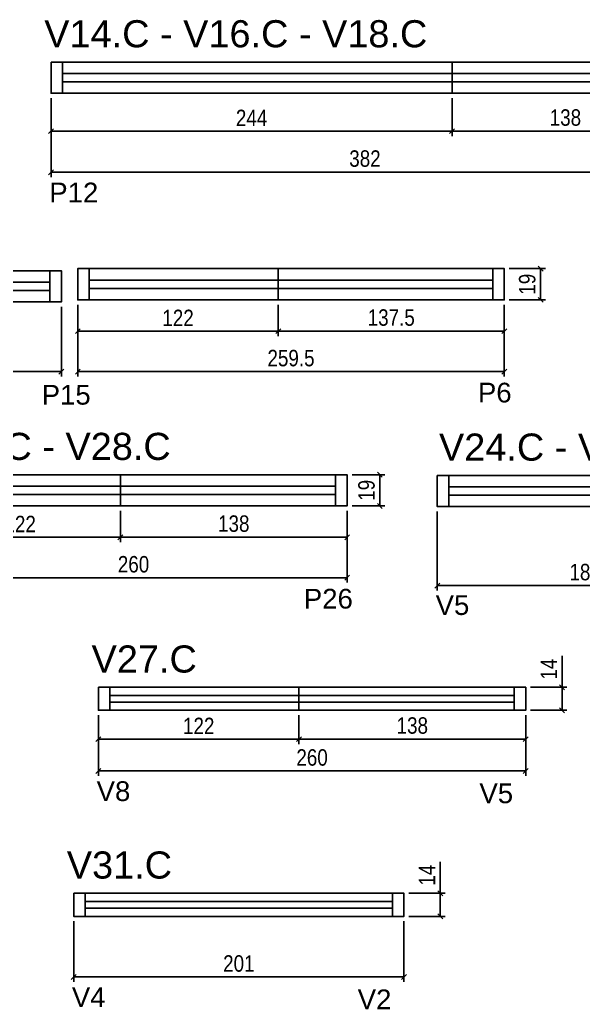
# Model space of a CAD drawing. Header units: millimetres. Extents: x 3390 to 4762, y -1152 to 1297.
# Drawn here: x 3933 to 4276, y -1136 to -534 of the extents above; entities that cross this region are included whole.
import ezdxf

# ---------------------------------------------------------------- set-up
doc = ezdxf.new("R2010")
doc.units = ezdxf.units.MM
for name, color, linetype in [('5', 5, 'Continuous'), ('COTA', 241, 'Continuous'), ('NOMENCLATURA', 7, 'Continuous'), ('Painéis', 200, 'Continuous'), ('SARR_2.2x7', 40, 'Continuous'), ('SARR_EDITAR', 141, 'Continuous')]:
    doc.layers.add(name, color=color, linetype=linetype)
doc.styles.add('COTA TECNICA', font='techl___.ttf', dxfattribs={"height": 10})
doc.styles.add('COTA TECNICA-50', font='techl___.ttf', dxfattribs={"height": 10})
doc.styles.get("Standard").update_dxf_attribs({"font": 'arial.ttf'})
doc.dimstyles.new('COTA PAINEL-50', dxfattribs={"dimtxt": 10, "dimasz": 3, "dimexe": 3, "dimexo": 3, "dimgap": 3, "dimtad": 1, "dimdec": 1, "dimzin": 12, "dimdsep": 46, "dimtxsty": 'COTA TECNICA-50', "dimblk1": 'OBLIQUE', "dimblk2": 'OBLIQUE', "dimsah": 1, "dimcen": 0.9, "dimclrd": 4, "dimclre": 4, "dimclrt": 240, "dimadec": 1, "dimazin": 3, "dimtfac": 1, "dimtdec": 1, "dimtmove": 0, "dimatfit": 3, "dimfxl": 1, "dimtolj": 1, "dimtzin": 12, "dimarcsym": 0})
doc.dimstyles.new('PAINEL', dxfattribs={"dimtxt": 10, "dimasz": 3, "dimexe": 3, "dimexo": 3, "dimgap": 3, "dimtad": 1, "dimdec": 1, "dimzin": 12, "dimdsep": 46, "dimtxsty": 'COTA TECNICA', "dimblk1": 'OBLIQUE', "dimblk2": 'OBLIQUE', "dimsah": 1, "dimcen": 0.9, "dimclrd": 4, "dimclre": 4, "dimclrt": 240, "dimadec": 1, "dimazin": 3, "dimtfac": 1, "dimtdec": 1, "dimtmove": 0, "dimatfit": 3, "dimfxl": 1, "dimtolj": 1, "dimtzin": 12, "dimarcsym": 0})

# ---------------------------------------------------------------- blocks, each defined once
blk = doc.blocks.new('_Oblique')
at = {"color": 0, "linetype": 'ByBlock', "lineweight": -2}
blk.add_line((-0.5, -0.5), (0.5, 0.5), dxfattribs=at)
blk = doc.blocks.new('*D94')
at = {"layer": 'COTA', "color": 4, "linetype": 'ByBlock', "lineweight": -2, "transparency": 16777216}
for p, q in [((3951.98, -581.58), (3951.98, -629.57)), ((4333.98, -581.58), (4333.98, -629.57)), ((3951.98, -626.57), (4333.98, -626.57))]:
    blk.add_line(p, q, dxfattribs=at)
at = {"layer": 'Defpoints', "color": 0, "linetype": 'ByBlock', "transparency": 16777216}
for p in [(3951.98, -578.58), (4333.98, -578.58), (4333.98, -626.57)]:
    blk.add_point(p, dxfattribs=at)
at = {"layer": 'COTA', "color": 4, "linetype": 'ByBlock', "lineweight": -2, "transparency": 16777216, "xscale": 3, "yscale": 3, "zscale": 3, "rotation": 180}
blk.add_blockref('_Oblique', (3951.98, -626.57), dxfattribs=at)
at = {"layer": 'COTA', "color": 4, "linetype": 'ByBlock', "lineweight": -2, "transparency": 16777216, "xscale": 3, "yscale": 3, "zscale": 3}
blk.add_blockref('_Oblique', (4333.98, -626.57), dxfattribs=at)
at = {"layer": 'COTA', "color": 240, "linetype": 'ByBlock', "transparency": 16777216, "insert": (4142.98, -618.33), "char_height": 10, "attachment_point": 5, "style": 'COTA TECNICA-50'}
blk.add_mtext('\\A1;382', dxfattribs=at)
blk = doc.blocks.new('*D96')
at = {"layer": 'Defpoints', "color": 0, "transparency": 16777216}
for p in [(3951.98, -578.58), (4195.98, -578.58), (4195.98, -601.61)]:
    blk.add_point(p, dxfattribs=at)
at = {"layer": 'Painéis', "color": 4, "lineweight": -2, "transparency": 16777216}
for p, q in [((3951.98, -581.58), (3951.98, -604.61)), ((4195.98, -581.58), (4195.98, -604.61)), ((3951.98, -601.61), (4195.98, -601.61))]:
    blk.add_line(p, q, dxfattribs=at)
at = {"layer": 'Painéis', "color": 4, "lineweight": -2, "transparency": 16777216, "xscale": 3, "yscale": 3, "zscale": 3, "rotation": 180}
blk.add_blockref('_Oblique', (3951.98, -601.61), dxfattribs=at)
at = {"layer": 'Painéis', "color": 4, "lineweight": -2, "transparency": 16777216, "xscale": 3, "yscale": 3, "zscale": 3}
blk.add_blockref('_Oblique', (4195.98, -601.61), dxfattribs=at)
at = {"layer": 'Painéis', "color": 240, "transparency": 16777216, "insert": (4073.98, -593.54), "char_height": 10, "attachment_point": 5, "style": 'COTA TECNICA'}
blk.add_mtext('\\A1;244', dxfattribs=at)
blk = doc.blocks.new('*D182')
at = {"layer": 'Defpoints', "color": 0, "transparency": 16777216}
for p in [(4195.98, -578.58), (4333.98, -578.58), (4333.98, -601.61)]:
    blk.add_point(p, dxfattribs=at)
at = {"layer": 'Painéis', "color": 4, "lineweight": -2, "transparency": 16777216}
for p, q in [((4195.98, -581.58), (4195.98, -604.61)), ((4333.98, -581.58), (4333.98, -604.61)), ((4195.98, -601.61), (4333.98, -601.61))]:
    blk.add_line(p, q, dxfattribs=at)
at = {"layer": 'Painéis', "color": 4, "lineweight": -2, "transparency": 16777216, "xscale": 3, "yscale": 3, "zscale": 3, "rotation": 180}
blk.add_blockref('_Oblique', (4195.98, -601.61), dxfattribs=at)
at = {"layer": 'Painéis', "color": 4, "lineweight": -2, "transparency": 16777216, "xscale": 3, "yscale": 3, "zscale": 3}
blk.add_blockref('_Oblique', (4333.98, -601.61), dxfattribs=at)
at = {"layer": 'Painéis', "color": 240, "transparency": 16777216, "insert": (4264.98, -593.37), "char_height": 10, "attachment_point": 5, "style": 'COTA TECNICA'}
blk.add_mtext('\\A1;138', dxfattribs=at)
blk = doc.blocks.new('*D100')
at = {"layer": 'COTA', "color": 4, "linetype": 'ByBlock', "lineweight": -2, "transparency": 16777216}
for p, q in [((3856.78, -708.45), (3856.78, -750.82)), ((3958.28, -708.45), (3958.28, -750.82)), ((3856.78, -747.82), (3958.28, -747.82))]:
    blk.add_line(p, q, dxfattribs=at)
at = {"layer": 'Defpoints', "color": 0, "linetype": 'ByBlock', "transparency": 16777216}
for p in [(3856.78, -705.45), (3958.28, -705.45), (3958.28, -747.82)]:
    blk.add_point(p, dxfattribs=at)
at = {"layer": 'COTA', "color": 4, "linetype": 'ByBlock', "lineweight": -2, "transparency": 16777216, "xscale": 3, "yscale": 3, "zscale": 3, "rotation": 180}
blk.add_blockref('_Oblique', (3856.78, -747.82), dxfattribs=at)
at = {"layer": 'COTA', "color": 4, "linetype": 'ByBlock', "lineweight": -2, "transparency": 16777216, "xscale": 3, "yscale": 3, "zscale": 3}
blk.add_blockref('_Oblique', (3958.28, -747.82), dxfattribs=at)
at = {"layer": 'COTA', "color": 240, "linetype": 'ByBlock', "transparency": 16777216, "insert": (3907.53, -739.71), "char_height": 10, "attachment_point": 5, "style": 'COTA TECNICA-50'}
blk.add_mtext('\\A1;101.5', dxfattribs=at)
blk = doc.blocks.new('*D101')
at = {"layer": 'COTA', "color": 4, "linetype": 'ByBlock', "lineweight": -2, "transparency": 16777216}
for p, q in [((3968.23, -707.19), (3968.23, -726.24)), ((4090.23, -707.19), (4090.23, -726.24)), ((3968.23, -723.24), (4090.23, -723.24))]:
    blk.add_line(p, q, dxfattribs=at)
at = {"layer": 'Defpoints', "color": 0, "linetype": 'ByBlock', "transparency": 16777216}
for p in [(3968.23, -704.19), (4090.23, -704.19), (4090.23, -723.24)]:
    blk.add_point(p, dxfattribs=at)
at = {"layer": 'COTA', "color": 4, "linetype": 'ByBlock', "lineweight": -2, "transparency": 16777216, "xscale": 3, "yscale": 3, "zscale": 3, "rotation": 180}
blk.add_blockref('_Oblique', (3968.23, -723.24), dxfattribs=at)
at = {"layer": 'COTA', "color": 4, "linetype": 'ByBlock', "lineweight": -2, "transparency": 16777216, "xscale": 3, "yscale": 3, "zscale": 3}
blk.add_blockref('_Oblique', (4090.23, -723.24), dxfattribs=at)
at = {"layer": 'COTA', "color": 240, "linetype": 'ByBlock', "transparency": 16777216, "insert": (4029.23, -715.18), "char_height": 10, "attachment_point": 5, "style": 'COTA TECNICA-50'}
blk.add_mtext('\\A1;122', dxfattribs=at)
blk = doc.blocks.new('*D102')
at = {"layer": 'COTA', "color": 4, "linetype": 'ByBlock', "lineweight": -2, "transparency": 16777216}
for p, q in [((4090.23, -707.19), (4090.23, -726.24)), ((4227.73, -707.19), (4227.73, -726.24)), ((4090.23, -723.24), (4227.73, -723.24))]:
    blk.add_line(p, q, dxfattribs=at)
at = {"layer": 'Defpoints', "color": 0, "linetype": 'ByBlock', "transparency": 16777216}
for p in [(4090.23, -704.19), (4227.73, -704.19), (4227.73, -723.24)]:
    blk.add_point(p, dxfattribs=at)
at = {"layer": 'COTA', "color": 4, "linetype": 'ByBlock', "lineweight": -2, "transparency": 16777216, "xscale": 3, "yscale": 3, "zscale": 3, "rotation": 180}
blk.add_blockref('_Oblique', (4090.23, -723.24), dxfattribs=at)
at = {"layer": 'COTA', "color": 4, "linetype": 'ByBlock', "lineweight": -2, "transparency": 16777216, "xscale": 3, "yscale": 3, "zscale": 3}
blk.add_blockref('_Oblique', (4227.73, -723.24), dxfattribs=at)
at = {"layer": 'COTA', "color": 240, "linetype": 'ByBlock', "transparency": 16777216, "insert": (4158.98, -715.02), "char_height": 10, "attachment_point": 5, "style": 'COTA TECNICA-50'}
blk.add_mtext('\\A1;137.5', dxfattribs=at)
blk = doc.blocks.new('*D184')
at = {"layer": 'COTA', "color": 4, "lineweight": -2, "transparency": 16777216}
for p, q in [((3968.23, -707.19), (3968.23, -750.82)), ((4227.73, -707.19), (4227.73, -750.82)), ((3968.23, -747.82), (4227.73, -747.82))]:
    blk.add_line(p, q, dxfattribs=at)
at = {"layer": 'Defpoints', "color": 0, "transparency": 16777216}
for p in [(3968.23, -704.19), (4227.73, -704.19), (4227.73, -747.82)]:
    blk.add_point(p, dxfattribs=at)
at = {"layer": 'COTA', "color": 4, "lineweight": -2, "transparency": 16777216, "xscale": 3, "yscale": 3, "zscale": 3, "rotation": 180}
blk.add_blockref('_Oblique', (3968.23, -747.82), dxfattribs=at)
at = {"layer": 'COTA', "color": 4, "lineweight": -2, "transparency": 16777216, "xscale": 3, "yscale": 3, "zscale": 3}
blk.add_blockref('_Oblique', (4227.73, -747.82), dxfattribs=at)
at = {"layer": 'COTA', "color": 240, "transparency": 16777216, "insert": (4097.98, -739.68), "char_height": 10, "attachment_point": 5, "style": 'COTA TECNICA'}
blk.add_mtext('\\A1;259.5', dxfattribs=at)
blk = doc.blocks.new('*D103')
at = {"layer": 'COTA', "color": 4, "lineweight": -2, "transparency": 16777216}
for p, q in [((4230.73, -685.19), (4252.85, -685.19)), ((4249.85, -704.19), (4249.85, -685.19)), ((4230.73, -704.19), (4252.85, -704.19))]:
    blk.add_line(p, q, dxfattribs=at)
at = {"layer": 'Defpoints', "color": 0, "transparency": 16777216}
for p in [(4227.73, -685.19), (4249.85, -685.19), (4227.73, -704.19)]:
    blk.add_point(p, dxfattribs=at)
at = {"layer": 'COTA', "color": 4, "lineweight": -2, "transparency": 16777216, "xscale": 3, "yscale": 3, "zscale": 3}
for p, rotation in [((4249.85, -685.19), 90), ((4249.85, -704.19), 270)]:
    blk.add_blockref('_Oblique', p, dxfattribs=dict(at, rotation=rotation))
at = {"layer": 'COTA', "color": 240, "transparency": 16777216, "insert": (4241.76, -694.69), "char_height": 10, "attachment_point": 5, "rotation": 90, "style": 'COTA TECNICA'}
blk.add_mtext('\\A1;19', dxfattribs=at)
blk = doc.blocks.new('*D111')
at = {"layer": 'COTA', "color": 4, "linetype": 'ByBlock', "lineweight": -2, "transparency": 16777216}
for p, q in [((3872.14, -832.55), (3872.14, -851.6)), ((3994.14, -832.55), (3994.14, -851.6)), ((3872.14, -848.6), (3994.14, -848.6))]:
    blk.add_line(p, q, dxfattribs=at)
at = {"layer": 'Defpoints', "color": 0, "linetype": 'ByBlock', "transparency": 16777216}
for p in [(3872.14, -829.55), (3994.14, -829.55), (3994.14, -848.6)]:
    blk.add_point(p, dxfattribs=at)
at = {"layer": 'COTA', "color": 4, "linetype": 'ByBlock', "lineweight": -2, "transparency": 16777216, "xscale": 3, "yscale": 3, "zscale": 3, "rotation": 180}
blk.add_blockref('_Oblique', (3872.14, -848.6), dxfattribs=at)
at = {"layer": 'COTA', "color": 4, "linetype": 'ByBlock', "lineweight": -2, "transparency": 16777216, "xscale": 3, "yscale": 3, "zscale": 3}
blk.add_blockref('_Oblique', (3994.14, -848.6), dxfattribs=at)
at = {"layer": 'COTA', "color": 240, "linetype": 'ByBlock', "transparency": 16777216, "insert": (3933.14, -840.54), "char_height": 10, "attachment_point": 5, "style": 'COTA TECNICA-50'}
blk.add_mtext('\\A1;122', dxfattribs=at)
blk = doc.blocks.new('*D112')
at = {"layer": 'COTA', "color": 4, "linetype": 'ByBlock', "lineweight": -2, "transparency": 16777216}
for p, q in [((3994.14, -832.55), (3994.14, -851.6)), ((4132.14, -832.55), (4132.14, -851.6)), ((3994.14, -848.6), (4132.14, -848.6))]:
    blk.add_line(p, q, dxfattribs=at)
at = {"layer": 'Defpoints', "color": 0, "linetype": 'ByBlock', "transparency": 16777216}
for p in [(3994.14, -829.55), (4132.14, -829.55), (4132.14, -848.6)]:
    blk.add_point(p, dxfattribs=at)
at = {"layer": 'COTA', "color": 4, "linetype": 'ByBlock', "lineweight": -2, "transparency": 16777216, "xscale": 3, "yscale": 3, "zscale": 3, "rotation": 180}
blk.add_blockref('_Oblique', (3994.14, -848.6), dxfattribs=at)
at = {"layer": 'COTA', "color": 4, "linetype": 'ByBlock', "lineweight": -2, "transparency": 16777216, "xscale": 3, "yscale": 3, "zscale": 3}
blk.add_blockref('_Oblique', (4132.14, -848.6), dxfattribs=at)
at = {"layer": 'COTA', "color": 240, "linetype": 'ByBlock', "transparency": 16777216, "insert": (4063.14, -840.36), "char_height": 10, "attachment_point": 5, "style": 'COTA TECNICA-50'}
blk.add_mtext('\\A1;138', dxfattribs=at)
blk = doc.blocks.new('*D187')
at = {"layer": 'COTA', "color": 4, "lineweight": -2, "transparency": 16777216}
for p, q in [((3872.14, -832.55), (3872.14, -876.18)), ((4132.14, -832.55), (4132.14, -876.18)), ((3872.14, -873.18), (4132.14, -873.18))]:
    blk.add_line(p, q, dxfattribs=at)
at = {"layer": 'Defpoints', "color": 0, "transparency": 16777216}
for p in [(3872.14, -829.55), (4132.14, -829.55), (4132.14, -873.18)]:
    blk.add_point(p, dxfattribs=at)
at = {"layer": 'COTA', "color": 4, "lineweight": -2, "transparency": 16777216, "xscale": 3, "yscale": 3, "zscale": 3, "rotation": 180}
blk.add_blockref('_Oblique', (3872.14, -873.18), dxfattribs=at)
at = {"layer": 'COTA', "color": 4, "lineweight": -2, "transparency": 16777216, "xscale": 3, "yscale": 3, "zscale": 3}
blk.add_blockref('_Oblique', (4132.14, -873.18), dxfattribs=at)
at = {"layer": 'COTA', "color": 240, "transparency": 16777216, "insert": (4002.14, -865.08), "char_height": 10, "attachment_point": 5, "style": 'COTA TECNICA'}
blk.add_mtext('\\A1;260', dxfattribs=at)
blk = doc.blocks.new('*D188')
at = {"layer": 'Defpoints', "color": 0, "transparency": 16777216}
for p in [(4132.14, -810.55), (4152.05, -810.55), (4132.14, -829.55)]:
    blk.add_point(p, dxfattribs=at)
at = {"layer": 'Painéis', "color": 4, "lineweight": -2, "transparency": 16777216}
for p, q in [((4135.14, -810.55), (4155.05, -810.55)), ((4152.05, -829.55), (4152.05, -810.55)), ((4135.14, -829.55), (4155.05, -829.55))]:
    blk.add_line(p, q, dxfattribs=at)
at = {"layer": 'Painéis', "color": 4, "lineweight": -2, "transparency": 16777216, "xscale": 3, "yscale": 3, "zscale": 3}
for p, rotation in [((4152.05, -810.55), 90), ((4152.05, -829.55), 270)]:
    blk.add_blockref('_Oblique', p, dxfattribs=dict(at, rotation=rotation))
at = {"layer": 'Painéis', "color": 240, "transparency": 16777216, "insert": (4143.96, -820.05), "char_height": 10, "attachment_point": 5, "rotation": 90, "style": 'COTA TECNICA'}
blk.add_mtext('\\A1;19', dxfattribs=at)
blk = doc.blocks.new('*D113')
at = {"layer": 'COTA', "color": 4, "linetype": 'ByBlock', "lineweight": -2, "transparency": 16777216}
for p, q in [((4186.99, -832.97), (4186.99, -880.97)), ((4366.99, -832.97), (4366.99, -880.97)), ((4186.99, -877.97), (4366.99, -877.97))]:
    blk.add_line(p, q, dxfattribs=at)
at = {"layer": 'Defpoints', "color": 0, "linetype": 'ByBlock', "transparency": 16777216}
for p in [(4186.99, -829.97), (4366.99, -829.97), (4366.99, -877.97)]:
    blk.add_point(p, dxfattribs=at)
at = {"layer": 'COTA', "color": 4, "linetype": 'ByBlock', "lineweight": -2, "transparency": 16777216, "xscale": 3, "yscale": 3, "zscale": 3, "rotation": 180}
blk.add_blockref('_Oblique', (4186.99, -877.97), dxfattribs=at)
at = {"layer": 'COTA', "color": 4, "linetype": 'ByBlock', "lineweight": -2, "transparency": 16777216, "xscale": 3, "yscale": 3, "zscale": 3}
blk.add_blockref('_Oblique', (4366.99, -877.97), dxfattribs=at)
at = {"layer": 'COTA', "color": 240, "linetype": 'ByBlock', "transparency": 16777216, "insert": (4276.99, -869.84), "char_height": 10, "attachment_point": 5, "style": 'COTA TECNICA-50'}
blk.add_mtext('\\A1;180', dxfattribs=at)
blk = doc.blocks.new('*D118')
at = {"layer": 'COTA', "color": 4, "linetype": 'ByBlock', "lineweight": -2, "transparency": 16777216}
for p, q in [((3980.8, -956.85), (3980.8, -993.69)), ((4240.8, -956.85), (4240.8, -993.69)), ((3980.8, -990.69), (4240.8, -990.69))]:
    blk.add_line(p, q, dxfattribs=at)
at = {"layer": 'Defpoints', "color": 0, "linetype": 'ByBlock', "transparency": 16777216}
for p in [(3980.8, -953.85), (4240.8, -953.85), (4240.8, -990.69)]:
    blk.add_point(p, dxfattribs=at)
at = {"layer": 'COTA', "color": 4, "linetype": 'ByBlock', "lineweight": -2, "transparency": 16777216, "xscale": 3, "yscale": 3, "zscale": 3, "rotation": 180}
blk.add_blockref('_Oblique', (3980.8, -990.69), dxfattribs=at)
at = {"layer": 'COTA', "color": 4, "linetype": 'ByBlock', "lineweight": -2, "transparency": 16777216, "xscale": 3, "yscale": 3, "zscale": 3}
blk.add_blockref('_Oblique', (4240.8, -990.69), dxfattribs=at)
at = {"layer": 'COTA', "color": 240, "linetype": 'ByBlock', "transparency": 16777216, "insert": (4110.8, -982.59), "char_height": 10, "attachment_point": 5, "style": 'COTA TECNICA-50'}
blk.add_mtext('\\A1;260', dxfattribs=at)
blk = doc.blocks.new('*D119')
at = {"layer": 'Defpoints', "color": 0, "transparency": 16777216}
for p in [(3980.8, -953.85), (4102.8, -953.85), (4102.8, -971.4)]:
    blk.add_point(p, dxfattribs=at)
at = {"layer": 'Painéis', "color": 4, "lineweight": -2, "transparency": 16777216}
for p, q in [((3980.8, -956.85), (3980.8, -974.4)), ((4102.8, -956.85), (4102.8, -974.4)), ((3980.8, -971.4), (4102.8, -971.4))]:
    blk.add_line(p, q, dxfattribs=at)
at = {"layer": 'Painéis', "color": 4, "lineweight": -2, "transparency": 16777216, "xscale": 3, "yscale": 3, "zscale": 3, "rotation": 180}
blk.add_blockref('_Oblique', (3980.8, -971.4), dxfattribs=at)
at = {"layer": 'Painéis', "color": 4, "lineweight": -2, "transparency": 16777216, "xscale": 3, "yscale": 3, "zscale": 3}
blk.add_blockref('_Oblique', (4102.8, -971.4), dxfattribs=at)
at = {"layer": 'Painéis', "color": 240, "transparency": 16777216, "insert": (4041.8, -963.34), "char_height": 10, "attachment_point": 5, "style": 'COTA TECNICA'}
blk.add_mtext('\\A1;122', dxfattribs=at)
blk = doc.blocks.new('*D190')
at = {"layer": 'Defpoints', "color": 0, "transparency": 16777216}
for p in [(4102.8, -953.85), (4240.8, -953.85), (4240.8, -971.4)]:
    blk.add_point(p, dxfattribs=at)
at = {"layer": 'Painéis', "color": 4, "lineweight": -2, "transparency": 16777216}
for p, q in [((4102.8, -956.85), (4102.8, -974.4)), ((4240.8, -956.85), (4240.8, -974.4)), ((4102.8, -971.4), (4240.8, -971.4))]:
    blk.add_line(p, q, dxfattribs=at)
at = {"layer": 'Painéis', "color": 4, "lineweight": -2, "transparency": 16777216, "xscale": 3, "yscale": 3, "zscale": 3, "rotation": 180}
blk.add_blockref('_Oblique', (4102.8, -971.4), dxfattribs=at)
at = {"layer": 'Painéis', "color": 4, "lineweight": -2, "transparency": 16777216, "xscale": 3, "yscale": 3, "zscale": 3}
blk.add_blockref('_Oblique', (4240.8, -971.4), dxfattribs=at)
at = {"layer": 'Painéis', "color": 240, "transparency": 16777216, "insert": (4171.8, -963.15), "char_height": 10, "attachment_point": 5, "style": 'COTA TECNICA'}
blk.add_mtext('\\A1;138', dxfattribs=at)
blk = doc.blocks.new('*D120')
at = {"layer": 'COTA', "color": 4, "lineweight": -2, "transparency": 16777216}
for p, q in [((4262.92, -939.85), (4262.92, -920.73)), ((4243.8, -939.85), (4265.92, -939.85)), ((4262.92, -953.85), (4262.92, -939.85)), ((4243.8, -953.85), (4265.92, -953.85))]:
    blk.add_line(p, q, dxfattribs=at)
at = {"layer": 'Defpoints', "color": 0, "transparency": 16777216}
for p in [(4240.8, -939.85), (4262.92, -939.85), (4240.8, -953.85)]:
    blk.add_point(p, dxfattribs=at)
at = {"layer": 'COTA', "color": 4, "lineweight": -2, "transparency": 16777216, "xscale": 3, "yscale": 3, "zscale": 3}
for p, rotation in [((4262.92, -939.85), 90), ((4262.92, -953.85), 270)]:
    blk.add_blockref('_Oblique', p, dxfattribs=dict(at, rotation=rotation))
at = {"layer": 'COTA', "color": 240, "transparency": 16777216, "insert": (4254.84, -928.79), "char_height": 10, "attachment_point": 5, "rotation": 90, "style": 'COTA TECNICA'}
blk.add_mtext('\\A1;14', dxfattribs=at)
blk = doc.blocks.new('*D123')
at = {"layer": 'COTA', "color": 4, "linetype": 'ByBlock', "lineweight": -2, "transparency": 16777216}
for p, q in [((3965.73, -1082.15), (3965.73, -1118.99)), ((4166.73, -1082.15), (4166.73, -1118.99)), ((3965.73, -1115.99), (4166.73, -1115.99))]:
    blk.add_line(p, q, dxfattribs=at)
at = {"layer": 'Defpoints', "color": 0, "linetype": 'ByBlock', "transparency": 16777216}
for p in [(3965.73, -1079.15), (4166.73, -1079.15), (4166.73, -1115.99)]:
    blk.add_point(p, dxfattribs=at)
at = {"layer": 'COTA', "color": 4, "linetype": 'ByBlock', "lineweight": -2, "transparency": 16777216, "xscale": 3, "yscale": 3, "zscale": 3, "rotation": 180}
blk.add_blockref('_Oblique', (3965.73, -1115.99), dxfattribs=at)
at = {"layer": 'COTA', "color": 4, "linetype": 'ByBlock', "lineweight": -2, "transparency": 16777216, "xscale": 3, "yscale": 3, "zscale": 3}
blk.add_blockref('_Oblique', (4166.73, -1115.99), dxfattribs=at)
at = {"layer": 'COTA', "color": 240, "linetype": 'ByBlock', "transparency": 16777216, "insert": (4066.23, -1107.89), "char_height": 10, "attachment_point": 5, "style": 'COTA TECNICA-50'}
blk.add_mtext('\\A1;201', dxfattribs=at)
blk = doc.blocks.new('*D124')
at = {"layer": 'COTA', "color": 4, "lineweight": -2, "transparency": 16777216}
for p, q in [((4188.85, -1065.15), (4188.85, -1046.03)), ((4169.73, -1065.15), (4191.85, -1065.15)), ((4188.85, -1079.15), (4188.85, -1065.15)), ((4169.73, -1079.15), (4191.85, -1079.15))]:
    blk.add_line(p, q, dxfattribs=at)
at = {"layer": 'Defpoints', "color": 0, "transparency": 16777216}
for p in [(4166.73, -1065.15), (4188.85, -1065.15), (4166.73, -1079.15)]:
    blk.add_point(p, dxfattribs=at)
at = {"layer": 'COTA', "color": 4, "lineweight": -2, "transparency": 16777216, "xscale": 3, "yscale": 3, "zscale": 3}
for p, rotation in [((4188.85, -1065.15), 90), ((4188.85, -1079.15), 270)]:
    blk.add_blockref('_Oblique', p, dxfattribs=dict(at, rotation=rotation))
at = {"layer": 'COTA', "color": 240, "transparency": 16777216, "insert": (4180.77, -1054.09), "char_height": 10, "attachment_point": 5, "rotation": 90, "style": 'COTA TECNICA'}
blk.add_mtext('\\A1;14', dxfattribs=at)

msp = doc.modelspace()

# ---------------------------------------------------------------- linework, layer by layer
at = {"layer": 'Painéis'}
for p, q in [((4195.98, -578.58), (4195.98, -559.58)), ((4102.8, -953.85), (4102.8, -939.85))]:
    msp.add_line(p, q, dxfattribs=at)
for points in [[(3951.98, -559.58), (3951.98, -578.58), (4333.98, -578.58), (4333.98, -559.58), (3951.98, -559.58)], [(3856.78, -686.45), (3856.78, -705.45), (3958.28, -705.45), (3958.28, -686.45), (3856.78, -686.45)], [(4186.99, -810.97), (4186.99, -829.97), (4366.99, -829.97), (4366.99, -810.97), (4186.99, -810.97)], [(3980.8, -939.85), (3980.8, -953.85), (4240.8, -953.85), (4240.8, -939.85), (3980.8, -939.85)], [(3965.73, -1065.15), (3965.73, -1079.15), (4166.73, -1079.15), (4166.73, -1065.15), (3965.73, -1065.15)]]:
    msp.add_lwpolyline(points, dxfattribs=at)
for points in [[(4090.23, -704.19), (3968.23, -704.19), (3968.23, -685.19), (4090.23, -685.19)], [(4090.23, -685.19), (4227.73, -685.19), (4227.73, -704.19), (4090.23, -704.19)], [(3994.14, -829.55), (3872.14, -829.55), (3872.14, -810.55), (3994.14, -810.55)], [(3994.14, -810.55), (4132.14, -810.55), (4132.14, -829.55), (3994.14, -829.55)]]:
    msp.add_lwpolyline(points, close=True, dxfattribs=at)
at = {"layer": 'SARR_2.2x7', "linetype": 'Continuous'}
for p, q in [((3958.98, -559.58), (3958.98, -578.58)), ((4195.98, -566.58), (3958.98, -566.58)), ((3958.98, -571.58), (4195.98, -571.58)), ((4326.98, -566.58), (4195.98, -566.58)), ((4195.98, -571.58), (4326.98, -571.58)), ((3975.23, -685.19), (3975.23, -704.19)), ((4220.73, -685.19), (4220.73, -704.19)), ((3951.28, -686.45), (3951.28, -705.45)), ((3951.28, -693.45), (3863.78, -693.45)), ((4090.23, -692.19), (3975.23, -692.19)), ((3975.23, -697.19), (4090.23, -697.19)), ((4220.73, -692.19), (4090.23, -692.19)), ((4090.23, -697.19), (4220.73, -697.19)), ((3863.78, -698.45), (3951.28, -698.45)), ((4125.14, -810.55), (4125.14, -829.55)), ((4193.99, -810.97), (4193.99, -829.97)), ((3879.14, -817.55), (4125.14, -817.55)), ((4359.99, -817.97), (4193.99, -817.97)), ((4125.14, -822.55), (3879.14, -822.55)), ((4193.99, -822.97), (4359.99, -822.97)), ((3987.8, -939.85), (3987.8, -953.85)), ((4233.8, -939.85), (4233.8, -953.85)), ((3972.73, -1065.15), (3972.73, -1079.15)), ((4159.73, -1065.15), (4159.73, -1079.15))]:
    msp.add_line(p, q, dxfattribs=at)
at = {"layer": 'SARR_EDITAR', "linetype": 'Continuous'}
for p, q in [((4233.8, -944.85), (3987.8, -944.85)), ((3987.8, -948.85), (4233.8, -948.85)), ((4159.73, -1070.15), (3972.73, -1070.15)), ((3972.73, -1074.15), (4159.73, -1074.15))]:
    msp.add_line(p, q, dxfattribs=at)

# ---------------------------------------------------------------- texts
at = {"layer": '5', "linetype": 'Continuous'}
for s, p in [('P12', (3950.87, -644.89)), ('P15', (3946.25, -767.92)), ('P6', (4211.74, -766.6)), ('P26', (4105.8, -891.96)), ('V5', (4186, -895.84)), ('V8', (3979.68, -1009.01)), ('V5', (4212.64, -1010.34)), ('V4', (3964.62, -1134.31)), ('V2', (4138.57, -1135.64))]:
    msp.add_text(s, height=12, rotation=359.99996, dxfattribs=at).set_placement(p)
at = {"layer": 'NOMENCLATURA', "linetype": 'Continuous'}
for s, p in [('V14.C - V16.C - V18.C', (3947.8, -550.6)), ('V23.C - V28.C', (3876.19, -801.57)), ('V24.C - V26.C', (4188.03, -802)), ('V27.C', (3976.61, -930.88)), ('V31.C', (3961.54, -1056.18))]:
    msp.add_text(s, height=16.5, dxfattribs=at).set_placement(p)

# ---------------------------------------------------------------- dimensions: what is measured, and where the dimension line sits
at = {"layer": 'COTA', "color": 1, "linetype": 'ByBlock'}
for base, p1, p2, picture, middle in [((4333.98, -626.57), (3951.98, -578.58), (4333.98, -578.58), '*D94', (4142.98, -618.33)), ((3958.28, -747.82), (3856.78, -705.45), (3958.28, -705.45), '*D100', (3907.53, -739.71)), ((4090.23, -723.24), (3968.23, -704.19), (4090.23, -704.19), '*D101', (4029.23, -715.18)), ((4227.73, -723.24), (4090.23, -704.19), (4227.73, -704.19), '*D102', (4158.98, -715.02)), ((3994.14, -848.6), (3872.14, -829.55), (3994.14, -829.55), '*D111', (3933.14, -840.54)), ((4132.14, -848.6), (3994.14, -829.55), (4132.14, -829.55), '*D112', (4063.14, -840.36)), ((4366.99, -877.97), (4186.99, -829.97), (4366.99, -829.97), '*D113', (4276.99, -869.84)), ((4240.8, -990.69), (3980.8, -953.85), (4240.8, -953.85), '*D118', (4110.8, -982.59)), ((4166.73, -1115.99), (3965.73, -1079.15), (4166.73, -1079.15), '*D123', (4066.23, -1107.89))]:
    dim = msp.add_linear_dim(base=base, p1=p1, p2=p2, dimstyle='COTA PAINEL-50', override={"dimarcsym": 1}, dxfattribs=at)
    dim.commit()
    dim.dimension.update_dxf_attribs({"geometry": picture, "text_midpoint": middle})
at = {"layer": 'COTA'}
for base, p1, p2, picture, middle in [((4249.85, -685.19), (4227.73, -704.19), (4227.73, -685.19), '*D103', (4241.76, -694.69)), ((4262.92, -939.85), (4240.8, -953.85), (4240.8, -939.85), '*D120', (4254.84, -928.79)), ((4188.85, -1065.15), (4166.73, -1079.15), (4166.73, -1065.15), '*D124', (4180.77, -1054.09))]:
    dim = msp.add_linear_dim(base=base, p1=p1, p2=p2, angle=90, dimstyle='PAINEL', dxfattribs=at)
    dim.commit()
    dim.dimension.update_dxf_attribs({"geometry": picture, "text_midpoint": middle})
for base, p1, p2, picture, middle in [((4227.73, -747.82), (3968.23, -704.19), (4227.73, -704.19), '*D184', (4097.98, -739.68)), ((4132.14, -873.18), (3872.14, -829.55), (4132.14, -829.55), '*D187', (4002.14, -865.08))]:
    dim = msp.add_linear_dim(base=base, p1=p1, p2=p2, dimstyle='PAINEL', dxfattribs=at)
    dim.commit()
    dim.dimension.update_dxf_attribs({"geometry": picture, "text_midpoint": middle})
at = {"layer": 'Painéis'}
for base, p1, p2, picture, middle in [((4195.98, -601.61), (3951.98, -578.58), (4195.98, -578.58), '*D96', (4073.98, -593.54)), ((4333.98, -601.61), (4195.98, -578.58), (4333.98, -578.58), '*D182', (4264.98, -593.37)), ((4102.8, -971.4), (3980.8, -953.85), (4102.8, -953.85), '*D119', (4041.8, -963.34)), ((4240.8, -971.4), (4102.8, -953.85), (4240.8, -953.85), '*D190', (4171.8, -963.15))]:
    dim = msp.add_linear_dim(base=base, p1=p1, p2=p2, dimstyle='PAINEL', dxfattribs=at)
    dim.commit()
    dim.dimension.update_dxf_attribs({"geometry": picture, "text_midpoint": middle})
dim = msp.add_linear_dim(base=(4152.05, -810.55), p1=(4132.14, -829.55), p2=(4132.14, -810.55), angle=90, dimstyle='PAINEL', dxfattribs=at)
dim.commit()
dim.dimension.update_dxf_attribs({"geometry": '*D188', "text_midpoint": (4143.96, -820.05)})

doc.saveas('drawing.dxf')
